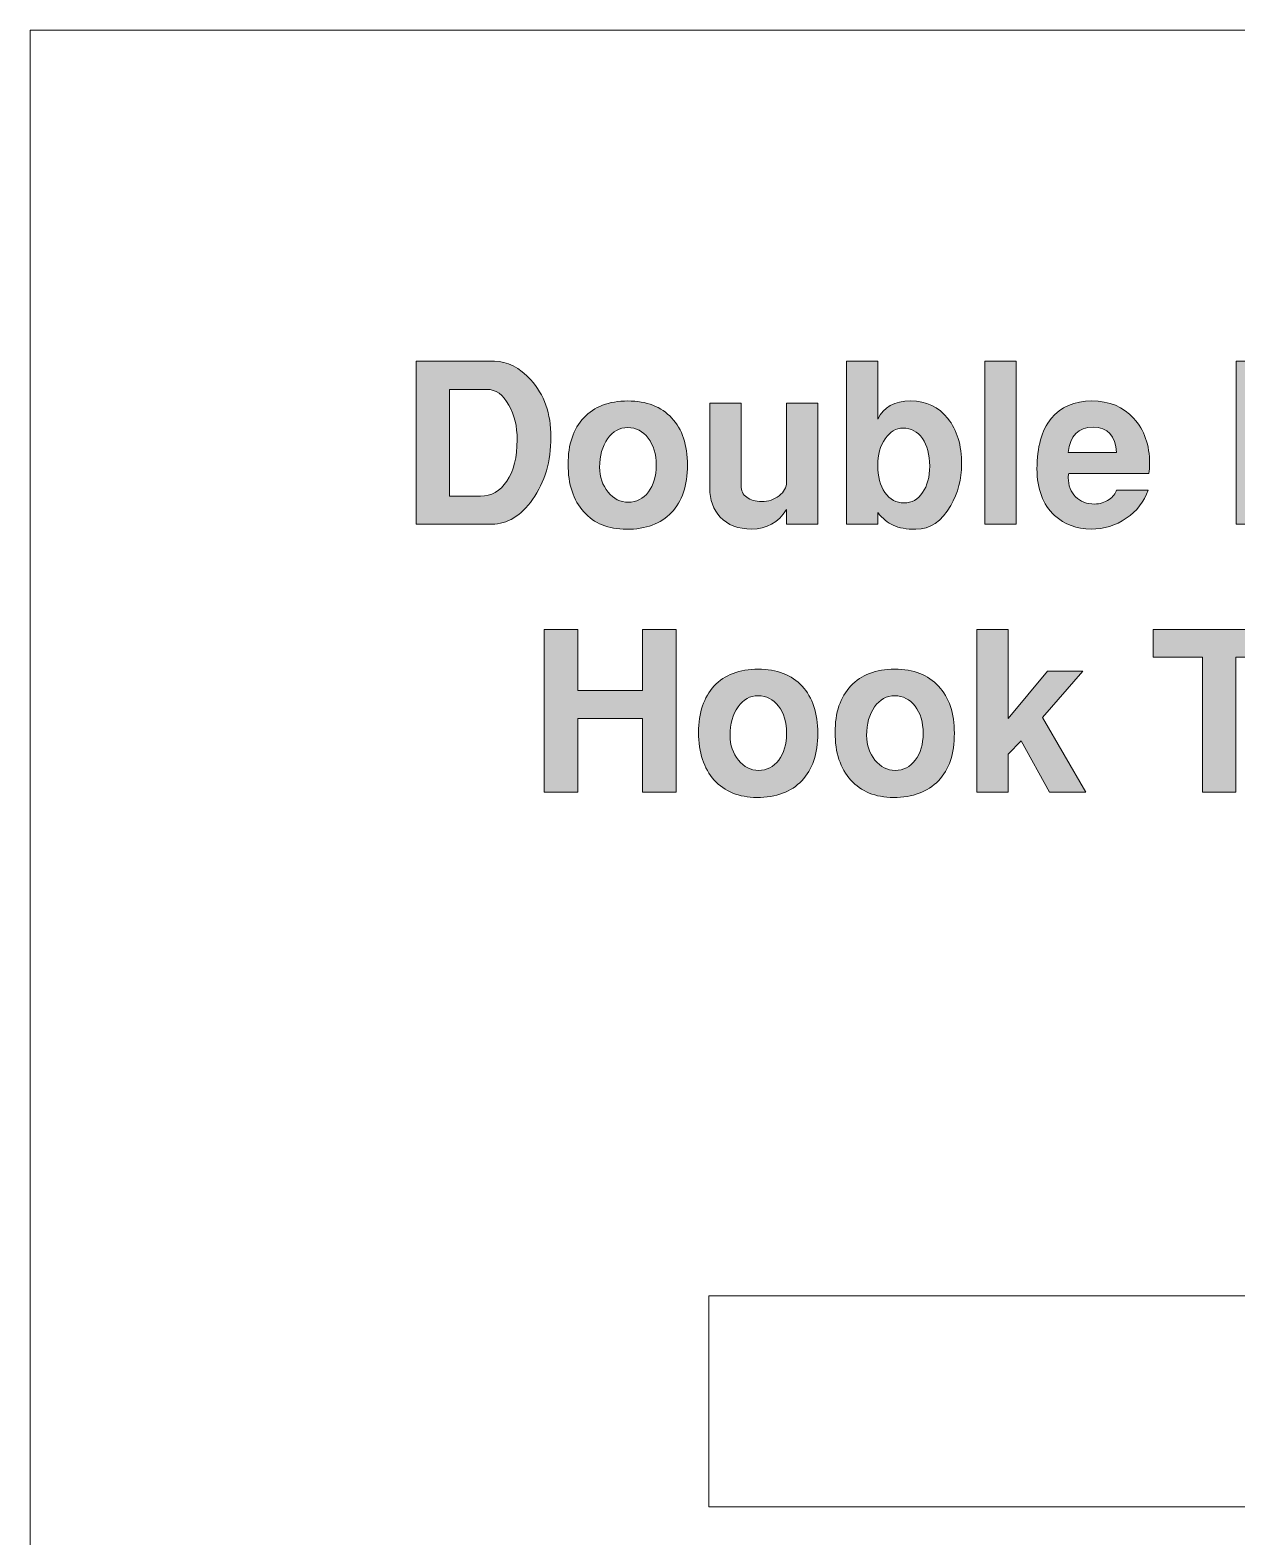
# Model space of a CAD drawing. Header units: inches. Extents: x 0.25 to 7.95, y -7.13 to -0.25.
# Drawn here: x 0.25 to 1.375, y -1.655 to -0.251 of the extents above; entities that cross this region are included whole.
import ezdxf

# ---------------------------------------------------------------- set-up
doc = ezdxf.new("R2010")
doc.units = ezdxf.units.IN
doc.header["$MEASUREMENT"] = 0
doc.layers.add('Layer 1', color=7, linetype='Continuous')

# ---------------------------------------------------------------- blocks, each defined once
blk = doc.blocks.new('block 9')
at = {"layer": 'Layer 1', "color": 7, "lineweight": 5, "true_color": 0xffffff}
for points in [[(0.2501, -3.0448), (0.2501, -0.2506)], [(0.2501, -0.2506), (2.5001, -0.2506)]]:
    blk.add_lwpolyline(points, dxfattribs=at)
blk = doc.blocks.new('block 8')
at = {"layer": 'Layer 1'}
blk.add_blockref('block 9', (0, 0), dxfattribs=at)
blk = doc.blocks.new('block 10')
at = {"layer": 'Layer 1', "color": 7, "lineweight": 5, "true_color": 0xffffff}
for points in [[(0.8829, -1.4305), (0.8829, -1.6273)], [(1.8672, -1.4305), (0.8829, -1.4305)], [(1.8672, -1.4305), (1.8672, -1.6273)], [(0.8829, -1.6273), (1.8672, -1.6273)]]:
    blk.add_lwpolyline(points, dxfattribs=at)
blk = doc.blocks.new('block 2')
at = {"layer": 'Layer 1'}
for name in ['block 8', 'block 10']:
    blk.add_blockref(name, (0, 0), dxfattribs=at)
blk = doc.blocks.new('block 29')
at = {"layer": 'Layer 1', "true_color": 0xed1f24}
h = blk.add_hatch(color=240, dxfattribs=at)
h.dxf.hatch_style = 2
edge = h.paths.add_edge_path()
edge.add_spline(control_points=[(0.7356, -0.6299), (0.7356, -0.6527), (0.7299, -0.672), (0.7185, -0.688), (0.7077, -0.7034), (0.695, -0.7111), (0.6806, -0.7111), (0.6806, -0.7111), (0.6098, -0.7111), (0.6098, -0.7111), (0.6098, -0.7111), (0.6098, -0.5593), (0.6098, -0.5593), (0.6098, -0.5593), (0.6829, -0.5593), (0.6829, -0.5593), (0.695, -0.5593), (0.7063, -0.565), (0.7168, -0.5766), (0.7293, -0.5903), (0.7356, -0.6081), (0.7356, -0.6299)], knot_values=[0, 0, 0, 0, 1, 1, 1, 2, 2, 2, 3, 3, 3, 4, 4, 4, 5, 5, 5, 6, 6, 6, 7, 7, 7, 7], degree=3, periodic=1)
edge = h.paths.add_edge_path()
edge.add_spline(control_points=[(0.7041, -0.6324), (0.7041, -0.62), (0.7016, -0.6093), (0.6964, -0.6001), (0.691, -0.5904), (0.6842, -0.5855), (0.676, -0.5855), (0.676, -0.5855), (0.641, -0.5855), (0.641, -0.5855), (0.641, -0.5855), (0.641, -0.6851), (0.641, -0.6851), (0.641, -0.6851), (0.6698, -0.6851), (0.6698, -0.6851), (0.6799, -0.6851), (0.6882, -0.6804), (0.6945, -0.671), (0.7009, -0.6617), (0.7041, -0.6488), (0.7041, -0.6324)], knot_values=[0, 0, 0, 0, 1, 1, 1, 2, 2, 2, 3, 3, 3, 4, 4, 4, 5, 5, 5, 6, 6, 6, 7, 7, 7, 7], degree=3, periodic=1)
h = blk.add_hatch(color=240, dxfattribs=at)
h.dxf.hatch_style = 2
edge = h.paths.add_edge_path()
edge.add_spline(control_points=[(1.1185, -0.6553), (1.1185, -0.6689), (1.1151, -0.6818), (1.1083, -0.6938), (1.1, -0.7086), (1.0891, -0.7159), (1.0758, -0.7159), (1.0672, -0.7159), (1.0601, -0.7147), (1.0545, -0.7122), (1.0497, -0.7098), (1.0449, -0.7059), (1.0402, -0.7003), (1.0402, -0.7003), (1.0402, -0.7111), (1.0402, -0.7111), (1.0402, -0.7111), (1.011, -0.7111), (1.011, -0.7111), (1.011, -0.7111), (1.011, -0.5593), (1.011, -0.5593), (1.011, -0.5593), (1.0402, -0.5593), (1.0402, -0.5593), (1.0402, -0.5593), (1.0402, -0.6132), (1.0402, -0.6132), (1.0456, -0.602), (1.0559, -0.5963), (1.071, -0.5963), (1.0856, -0.5963), (1.0971, -0.6018), (1.1057, -0.6126), (1.1142, -0.6234), (1.1185, -0.6377), (1.1185, -0.6553)], knot_values=[0, 0, 0, 0, 1, 1, 1, 2, 2, 2, 3, 3, 3, 4, 4, 4, 5, 5, 5, 6, 6, 6, 7, 7, 7, 8, 8, 8, 9, 9, 9, 10, 10, 10, 11, 11, 11, 12, 12, 12, 12], degree=3, periodic=1)
edge = h.paths.add_edge_path()
edge.add_spline(control_points=[(1.0887, -0.657), (1.0887, -0.6463), (1.0864, -0.6377), (1.0819, -0.6312), (1.0773, -0.6248), (1.0713, -0.6216), (1.0638, -0.6216), (1.0573, -0.6216), (1.0518, -0.6249), (1.0471, -0.6315), (1.0425, -0.6381), (1.0402, -0.6463), (1.0402, -0.6564), (1.0402, -0.6666), (1.0425, -0.675), (1.047, -0.6816), (1.0516, -0.6881), (1.0575, -0.6914), (1.0649, -0.6914), (1.0719, -0.6914), (1.0777, -0.6881), (1.0821, -0.6817), (1.0865, -0.6752), (1.0887, -0.667), (1.0887, -0.657)], knot_values=[0, 0, 0, 0, 1, 1, 1, 2, 2, 2, 3, 3, 3, 4, 4, 4, 5, 5, 5, 6, 6, 6, 7, 7, 7, 8, 8, 8, 8], degree=3, periodic=1)
h = blk.add_hatch(color=240, dxfattribs=at)
h.dxf.hatch_style = 2
h.paths.add_polyline_path([(1.1693, -0.7111), (1.1402, -0.7111), (1.1402, -0.5593), (1.1693, -0.5593)])
h = blk.add_hatch(color=240, dxfattribs=at)
h.dxf.hatch_style = 2
h.paths.add_polyline_path([(1.4783, -0.7111), (1.3743, -0.7111), (1.3743, -0.5593), (1.4056, -0.5593), (1.4056, -0.6851), (1.4783, -0.6851)])
h = blk.add_hatch(color=240, dxfattribs=at)
h.dxf.hatch_style = 2
edge = h.paths.add_edge_path()
edge.add_spline(control_points=[(0.8629, -0.6561), (0.8629, -0.6752), (0.8579, -0.6899), (0.848, -0.7003), (0.838, -0.7107), (0.8241, -0.7159), (0.806, -0.7159), (0.7892, -0.7159), (0.7759, -0.7105), (0.7662, -0.6997), (0.7565, -0.6888), (0.7516, -0.6741), (0.7516, -0.6553), (0.7516, -0.6368), (0.7565, -0.6224), (0.7662, -0.612), (0.7759, -0.6016), (0.7896, -0.5963), (0.8073, -0.5963), (0.8248, -0.5963), (0.8384, -0.6016), (0.8482, -0.6122), (0.858, -0.6227), (0.8629, -0.6374), (0.8629, -0.6561)], knot_values=[0, 0, 0, 0, 1, 1, 1, 2, 2, 2, 3, 3, 3, 4, 4, 4, 5, 5, 5, 6, 6, 6, 7, 7, 7, 8, 8, 8, 8], degree=3, periodic=1)
edge = h.paths.add_edge_path()
edge.add_spline(control_points=[(0.8337, -0.6562), (0.8337, -0.6459), (0.8312, -0.6374), (0.8262, -0.6309), (0.8212, -0.6244), (0.8149, -0.6211), (0.8073, -0.6211), (0.7996, -0.6211), (0.7933, -0.6246), (0.7884, -0.6315), (0.7835, -0.6385), (0.781, -0.6473), (0.781, -0.6581), (0.781, -0.6671), (0.7836, -0.6748), (0.7888, -0.6812), (0.794, -0.6875), (0.8003, -0.6907), (0.8077, -0.6907), (0.8153, -0.6907), (0.8216, -0.6875), (0.8264, -0.6811), (0.8313, -0.6746), (0.8337, -0.6664), (0.8337, -0.6562)], knot_values=[0, 0, 0, 0, 1, 1, 1, 2, 2, 2, 3, 3, 3, 4, 4, 4, 5, 5, 5, 6, 6, 6, 7, 7, 7, 8, 8, 8, 8], degree=3, periodic=1)
h = blk.add_hatch(color=240, dxfattribs=at)
h.dxf.hatch_style = 2
edge = h.paths.add_edge_path()
edge.add_spline(control_points=[(0.9843, -0.7111), (0.9843, -0.7111), (0.9552, -0.7111), (0.9552, -0.7111), (0.9552, -0.7111), (0.9552, -0.6976), (0.9552, -0.6976), (0.9475, -0.7097), (0.9367, -0.7157), (0.9227, -0.7157), (0.9102, -0.7157), (0.9004, -0.712), (0.8935, -0.7045), (0.887, -0.6975), (0.8837, -0.6886), (0.8837, -0.6776), (0.8837, -0.6776), (0.8837, -0.5982), (0.8837, -0.5982), (0.8837, -0.5982), (0.9129, -0.5982), (0.9129, -0.5982), (0.9129, -0.5982), (0.9129, -0.6753), (0.9129, -0.6753), (0.9129, -0.6799), (0.9146, -0.6835), (0.9181, -0.6861), (0.9216, -0.6888), (0.9262, -0.6901), (0.932, -0.6901), (0.9383, -0.6901), (0.9437, -0.6883), (0.9483, -0.6847), (0.9529, -0.6811), (0.9552, -0.6768), (0.9552, -0.672), (0.9552, -0.672), (0.9552, -0.5982), (0.9552, -0.5982), (0.9552, -0.5982), (0.9843, -0.5982), (0.9843, -0.5982), (0.9843, -0.5982), (0.9843, -0.7111), (0.9843, -0.7111)], knot_values=[0, 0, 0, 0, 1, 1, 1, 2, 2, 2, 3, 3, 3, 4, 4, 4, 5, 5, 5, 6, 6, 6, 7, 7, 7, 8, 8, 8, 9, 9, 9, 10, 10, 10, 11, 11, 11, 12, 12, 12, 13, 13, 13, 14, 14, 14, 15, 15, 15, 15], degree=3, periodic=1)
h = blk.add_hatch(color=240, dxfattribs=at)
h.dxf.hatch_style = 2
edge = h.paths.add_edge_path()
edge.add_spline(control_points=[(1.2937, -0.6549), (1.2937, -0.6582), (1.2935, -0.6612), (1.2931, -0.6639), (1.2931, -0.6639), (1.2183, -0.6639), (1.2183, -0.6639), (1.218, -0.6647), (1.2179, -0.666), (1.2179, -0.6678), (1.2179, -0.6752), (1.2201, -0.6811), (1.2247, -0.6856), (1.2292, -0.6901), (1.2351, -0.6924), (1.2424, -0.6924), (1.2473, -0.6924), (1.2517, -0.691), (1.2559, -0.6882), (1.2596, -0.6856), (1.2619, -0.6826), (1.2629, -0.6793), (1.2629, -0.6793), (1.2925, -0.6793), (1.2925, -0.6793), (1.2886, -0.6902), (1.2817, -0.6991), (1.2719, -0.7057), (1.2621, -0.7124), (1.2512, -0.7157), (1.2391, -0.7157), (1.2257, -0.7157), (1.2143, -0.7115), (1.2052, -0.703), (1.1942, -0.6929), (1.1887, -0.6784), (1.1887, -0.6595), (1.1887, -0.6392), (1.1931, -0.6236), (1.2019, -0.6127), (1.2108, -0.6018), (1.2234, -0.5963), (1.24, -0.5963), (1.2561, -0.5963), (1.2691, -0.6017), (1.2789, -0.6125), (1.2888, -0.6233), (1.2937, -0.6374), (1.2937, -0.6549)], knot_values=[0, 0, 0, 0, 1, 1, 1, 2, 2, 2, 3, 3, 3, 4, 4, 4, 5, 5, 5, 6, 6, 6, 7, 7, 7, 8, 8, 8, 9, 9, 9, 10, 10, 10, 11, 11, 11, 12, 12, 12, 13, 13, 13, 14, 14, 14, 15, 15, 15, 16, 16, 16, 16], degree=3, periodic=1)
edge = h.paths.add_edge_path()
edge.add_spline(control_points=[(1.2629, -0.6443), (1.262, -0.6286), (1.2547, -0.6207), (1.241, -0.6207), (1.2271, -0.6207), (1.2194, -0.6286), (1.2179, -0.6443), (1.2179, -0.6443), (1.2629, -0.6443), (1.2629, -0.6443)], knot_values=[0, 0, 0, 0, 1, 1, 1, 2, 2, 2, 3, 3, 3, 3], degree=3, periodic=1)
h = blk.add_hatch(color=240, dxfattribs=at)
h.dxf.hatch_style = 2
h.paths.add_polyline_path([(0.8522, -0.9611), (0.8209, -0.9611), (0.8209, -0.8924), (0.7607, -0.8924), (0.7607, -0.9611), (0.7294, -0.9611), (0.7294, -0.8093), (0.7607, -0.8093), (0.7607, -0.8663), (0.8209, -0.8663), (0.8209, -0.8093), (0.8522, -0.8093)])
h = blk.add_hatch(color=240, dxfattribs=at)
h.dxf.hatch_style = 2
h.paths.add_polyline_path([(1.2344, -0.9611), (1.2003, -0.9611), (1.174, -0.913), (1.1617, -0.9257), (1.1617, -0.9611), (1.1326, -0.9611), (1.1326, -0.8093), (1.1617, -0.8093), (1.1617, -0.8922), (1.1986, -0.8482), (1.2315, -0.8482), (1.1938, -0.8915)])
h = blk.add_hatch(color=240, dxfattribs=at)
h.dxf.hatch_style = 2
h.paths.add_polyline_path([(1.4186, -0.8353), (1.3742, -0.8353), (1.3742, -0.9611), (1.343, -0.9611), (1.343, -0.8353), (1.2969, -0.8353), (1.2969, -0.8093), (1.4186, -0.8093)])
h = blk.add_hatch(color=240, dxfattribs=at)
h.dxf.hatch_style = 2
edge = h.paths.add_edge_path()
edge.add_spline(control_points=[(0.9844, -0.9061), (0.9844, -0.9252), (0.9795, -0.9399), (0.9695, -0.9503), (0.9596, -0.9607), (0.9456, -0.9659), (0.9276, -0.9659), (0.9108, -0.9659), (0.8975, -0.9605), (0.8878, -0.9497), (0.8781, -0.9388), (0.8732, -0.9241), (0.8732, -0.9053), (0.8732, -0.8868), (0.8781, -0.8724), (0.8878, -0.862), (0.8975, -0.8516), (0.9112, -0.8463), (0.9288, -0.8463), (0.9463, -0.8463), (0.96, -0.8516), (0.9698, -0.8622), (0.9795, -0.8727), (0.9844, -0.8874), (0.9844, -0.9061)], knot_values=[0, 0, 0, 0, 1, 1, 1, 2, 2, 2, 3, 3, 3, 4, 4, 4, 5, 5, 5, 6, 6, 6, 7, 7, 7, 8, 8, 8, 8], degree=3, periodic=1)
edge = h.paths.add_edge_path()
edge.add_spline(control_points=[(0.9553, -0.9062), (0.9553, -0.8959), (0.9528, -0.8874), (0.9478, -0.8809), (0.9428, -0.8744), (0.9364, -0.8711), (0.9288, -0.8711), (0.9212, -0.8711), (0.9149, -0.8746), (0.91, -0.8815), (0.905, -0.8885), (0.9026, -0.8973), (0.9026, -0.9081), (0.9026, -0.9171), (0.9052, -0.9248), (0.9104, -0.9312), (0.9156, -0.9375), (0.9219, -0.9407), (0.9292, -0.9407), (0.9369, -0.9407), (0.9431, -0.9375), (0.948, -0.9311), (0.9528, -0.9246), (0.9553, -0.9164), (0.9553, -0.9062)], knot_values=[0, 0, 0, 0, 1, 1, 1, 2, 2, 2, 3, 3, 3, 4, 4, 4, 5, 5, 5, 6, 6, 6, 7, 7, 7, 8, 8, 8, 8], degree=3, periodic=1)
h = blk.add_hatch(color=240, dxfattribs=at)
h.dxf.hatch_style = 2
edge = h.paths.add_edge_path()
edge.add_spline(control_points=[(1.1117, -0.9061), (1.1117, -0.9252), (1.1068, -0.9399), (1.0968, -0.9503), (1.0869, -0.9607), (1.0729, -0.9659), (1.0549, -0.9659), (1.0381, -0.9659), (1.0248, -0.9605), (1.0151, -0.9497), (1.0053, -0.9388), (1.0005, -0.9241), (1.0005, -0.9053), (1.0005, -0.8868), (1.0053, -0.8724), (1.0151, -0.862), (1.0248, -0.8516), (1.0385, -0.8463), (1.0561, -0.8463), (1.0736, -0.8463), (1.0873, -0.8516), (1.097, -0.8622), (1.1068, -0.8727), (1.1117, -0.8874), (1.1117, -0.9061)], knot_values=[0, 0, 0, 0, 1, 1, 1, 2, 2, 2, 3, 3, 3, 4, 4, 4, 5, 5, 5, 6, 6, 6, 7, 7, 7, 8, 8, 8, 8], degree=3, periodic=1)
edge = h.paths.add_edge_path()
edge.add_spline(control_points=[(1.0826, -0.9062), (1.0826, -0.8959), (1.0801, -0.8874), (1.0751, -0.8809), (1.0701, -0.8744), (1.0637, -0.8711), (1.0561, -0.8711), (1.0485, -0.8711), (1.0422, -0.8746), (1.0373, -0.8815), (1.0323, -0.8885), (1.0299, -0.8973), (1.0299, -0.9081), (1.0299, -0.9171), (1.0325, -0.9248), (1.0377, -0.9312), (1.0429, -0.9375), (1.0492, -0.9407), (1.0565, -0.9407), (1.0642, -0.9407), (1.0704, -0.9375), (1.0753, -0.9311), (1.0801, -0.9246), (1.0826, -0.9164), (1.0826, -0.9062)], knot_values=[0, 0, 0, 0, 1, 1, 1, 2, 2, 2, 3, 3, 3, 4, 4, 4, 5, 5, 5, 6, 6, 6, 7, 7, 7, 8, 8, 8, 8], degree=3, periodic=1)
at = {"layer": 'Layer 1', "lineweight": 0}
for points in [[(1.1693, -0.7111), (1.1402, -0.7111), (1.1402, -0.5593), (1.1693, -0.5593), (1.1693, -0.7111)], [(1.4783, -0.7111), (1.3743, -0.7111), (1.3743, -0.5593), (1.4056, -0.5593), (1.4056, -0.6851), (1.4783, -0.6851), (1.4783, -0.7111)], [(0.8522, -0.9611), (0.8209, -0.9611), (0.8209, -0.8924), (0.7607, -0.8924), (0.7607, -0.9611), (0.7294, -0.9611), (0.7294, -0.8093), (0.7607, -0.8093), (0.7607, -0.8663), (0.8209, -0.8663), (0.8209, -0.8093), (0.8522, -0.8093), (0.8522, -0.9611)], [(1.2344, -0.9611), (1.2003, -0.9611), (1.174, -0.913), (1.1617, -0.9257), (1.1617, -0.9611), (1.1326, -0.9611), (1.1326, -0.8093), (1.1617, -0.8093), (1.1617, -0.8922), (1.1986, -0.8482), (1.2315, -0.8482), (1.1938, -0.8915), (1.2344, -0.9611)], [(1.4186, -0.8353), (1.3742, -0.8353), (1.3742, -0.9611), (1.343, -0.9611), (1.343, -0.8353), (1.2969, -0.8353), (1.2969, -0.8093), (1.4186, -0.8093), (1.4186, -0.8353)]]:
    blk.add_lwpolyline(points, dxfattribs=at)
for points, knots in [([(0.7356, -0.6299), (0.7356, -0.6527), (0.7299, -0.672), (0.7185, -0.688), (0.7077, -0.7034), (0.695, -0.7111), (0.6806, -0.7111), (0.6806, -0.7111), (0.6098, -0.7111), (0.6098, -0.7111), (0.6098, -0.7111), (0.6098, -0.5593), (0.6098, -0.5593), (0.6098, -0.5593), (0.6829, -0.5593), (0.6829, -0.5593), (0.695, -0.5593), (0.7063, -0.565), (0.7168, -0.5766), (0.7293, -0.5903), (0.7356, -0.6081), (0.7356, -0.6299)], [0, 0, 0, 0, 1, 1, 1, 2, 2, 2, 3, 3, 3, 4, 4, 4, 5, 5, 5, 6, 6, 6, 7, 7, 7, 7]), ([(1.1185, -0.6553), (1.1185, -0.6689), (1.1151, -0.6818), (1.1083, -0.6938), (1.1, -0.7086), (1.0891, -0.7159), (1.0758, -0.7159), (1.0672, -0.7159), (1.0601, -0.7147), (1.0545, -0.7122), (1.0497, -0.7098), (1.0449, -0.7059), (1.0402, -0.7003), (1.0402, -0.7003), (1.0402, -0.7111), (1.0402, -0.7111), (1.0402, -0.7111), (1.011, -0.7111), (1.011, -0.7111), (1.011, -0.7111), (1.011, -0.5593), (1.011, -0.5593), (1.011, -0.5593), (1.0402, -0.5593), (1.0402, -0.5593), (1.0402, -0.5593), (1.0402, -0.6132), (1.0402, -0.6132), (1.0456, -0.602), (1.0559, -0.5963), (1.071, -0.5963), (1.0856, -0.5963), (1.0971, -0.6018), (1.1057, -0.6126), (1.1142, -0.6234), (1.1185, -0.6377), (1.1185, -0.6553)], [0, 0, 0, 0, 1, 1, 1, 2, 2, 2, 3, 3, 3, 4, 4, 4, 5, 5, 5, 6, 6, 6, 7, 7, 7, 8, 8, 8, 9, 9, 9, 10, 10, 10, 11, 11, 11, 12, 12, 12, 12]), ([(0.7041, -0.6324), (0.7041, -0.62), (0.7016, -0.6093), (0.6964, -0.6001), (0.691, -0.5904), (0.6842, -0.5855), (0.676, -0.5855), (0.676, -0.5855), (0.641, -0.5855), (0.641, -0.5855), (0.641, -0.5855), (0.641, -0.6851), (0.641, -0.6851), (0.641, -0.6851), (0.6698, -0.6851), (0.6698, -0.6851), (0.6799, -0.6851), (0.6882, -0.6804), (0.6945, -0.671), (0.7009, -0.6617), (0.7041, -0.6488), (0.7041, -0.6324)], [0, 0, 0, 0, 1, 1, 1, 2, 2, 2, 3, 3, 3, 4, 4, 4, 5, 5, 5, 6, 6, 6, 7, 7, 7, 7]), ([(0.8629, -0.6561), (0.8629, -0.6752), (0.8579, -0.6899), (0.848, -0.7003), (0.838, -0.7107), (0.8241, -0.7159), (0.806, -0.7159), (0.7892, -0.7159), (0.7759, -0.7105), (0.7662, -0.6997), (0.7565, -0.6888), (0.7516, -0.6741), (0.7516, -0.6553), (0.7516, -0.6368), (0.7565, -0.6224), (0.7662, -0.612), (0.7759, -0.6016), (0.7896, -0.5963), (0.8073, -0.5963), (0.8248, -0.5963), (0.8384, -0.6016), (0.8482, -0.6122), (0.858, -0.6227), (0.8629, -0.6374), (0.8629, -0.6561)], [0, 0, 0, 0, 1, 1, 1, 2, 2, 2, 3, 3, 3, 4, 4, 4, 5, 5, 5, 6, 6, 6, 7, 7, 7, 8, 8, 8, 8]), ([(0.9843, -0.7111), (0.9843, -0.7111), (0.9552, -0.7111), (0.9552, -0.7111), (0.9552, -0.7111), (0.9552, -0.6976), (0.9552, -0.6976), (0.9475, -0.7097), (0.9367, -0.7157), (0.9227, -0.7157), (0.9102, -0.7157), (0.9004, -0.712), (0.8935, -0.7045), (0.887, -0.6975), (0.8837, -0.6886), (0.8837, -0.6776), (0.8837, -0.6776), (0.8837, -0.5982), (0.8837, -0.5982), (0.8837, -0.5982), (0.9129, -0.5982), (0.9129, -0.5982), (0.9129, -0.5982), (0.9129, -0.6753), (0.9129, -0.6753), (0.9129, -0.6799), (0.9146, -0.6835), (0.9181, -0.6861), (0.9216, -0.6888), (0.9262, -0.6901), (0.932, -0.6901), (0.9383, -0.6901), (0.9437, -0.6883), (0.9483, -0.6847), (0.9529, -0.6811), (0.9552, -0.6768), (0.9552, -0.672), (0.9552, -0.672), (0.9552, -0.5982), (0.9552, -0.5982), (0.9552, -0.5982), (0.9843, -0.5982), (0.9843, -0.5982), (0.9843, -0.5982), (0.9843, -0.7111), (0.9843, -0.7111)], [0, 0, 0, 0, 1, 1, 1, 2, 2, 2, 3, 3, 3, 4, 4, 4, 5, 5, 5, 6, 6, 6, 7, 7, 7, 8, 8, 8, 9, 9, 9, 10, 10, 10, 11, 11, 11, 12, 12, 12, 13, 13, 13, 14, 14, 14, 15, 15, 15, 15]), ([(1.2937, -0.6549), (1.2937, -0.6582), (1.2935, -0.6612), (1.2931, -0.6639), (1.2931, -0.6639), (1.2183, -0.6639), (1.2183, -0.6639), (1.218, -0.6647), (1.2179, -0.666), (1.2179, -0.6678), (1.2179, -0.6752), (1.2201, -0.6811), (1.2247, -0.6856), (1.2292, -0.6901), (1.2351, -0.6924), (1.2424, -0.6924), (1.2473, -0.6924), (1.2517, -0.691), (1.2559, -0.6882), (1.2596, -0.6856), (1.2619, -0.6826), (1.2629, -0.6793), (1.2629, -0.6793), (1.2925, -0.6793), (1.2925, -0.6793), (1.2886, -0.6902), (1.2817, -0.6991), (1.2719, -0.7057), (1.2621, -0.7124), (1.2512, -0.7157), (1.2391, -0.7157), (1.2257, -0.7157), (1.2143, -0.7115), (1.2052, -0.703), (1.1942, -0.6929), (1.1887, -0.6784), (1.1887, -0.6595), (1.1887, -0.6392), (1.1931, -0.6236), (1.2019, -0.6127), (1.2108, -0.6018), (1.2234, -0.5963), (1.24, -0.5963), (1.2561, -0.5963), (1.2691, -0.6017), (1.2789, -0.6125), (1.2888, -0.6233), (1.2937, -0.6374), (1.2937, -0.6549)], [0, 0, 0, 0, 1, 1, 1, 2, 2, 2, 3, 3, 3, 4, 4, 4, 5, 5, 5, 6, 6, 6, 7, 7, 7, 8, 8, 8, 9, 9, 9, 10, 10, 10, 11, 11, 11, 12, 12, 12, 13, 13, 13, 14, 14, 14, 15, 15, 15, 16, 16, 16, 16]), ([(0.8337, -0.6562), (0.8337, -0.6459), (0.8312, -0.6374), (0.8262, -0.6309), (0.8212, -0.6244), (0.8149, -0.6211), (0.8073, -0.6211), (0.7996, -0.6211), (0.7933, -0.6246), (0.7884, -0.6315), (0.7835, -0.6385), (0.781, -0.6473), (0.781, -0.6581), (0.781, -0.6671), (0.7836, -0.6748), (0.7888, -0.6812), (0.794, -0.6875), (0.8003, -0.6907), (0.8077, -0.6907), (0.8153, -0.6907), (0.8216, -0.6875), (0.8264, -0.6811), (0.8313, -0.6746), (0.8337, -0.6664), (0.8337, -0.6562)], [0, 0, 0, 0, 1, 1, 1, 2, 2, 2, 3, 3, 3, 4, 4, 4, 5, 5, 5, 6, 6, 6, 7, 7, 7, 8, 8, 8, 8]), ([(1.0887, -0.657), (1.0887, -0.6463), (1.0864, -0.6377), (1.0819, -0.6312), (1.0773, -0.6248), (1.0713, -0.6216), (1.0638, -0.6216), (1.0573, -0.6216), (1.0518, -0.6249), (1.0471, -0.6315), (1.0425, -0.6381), (1.0402, -0.6463), (1.0402, -0.6564), (1.0402, -0.6666), (1.0425, -0.675), (1.047, -0.6816), (1.0516, -0.6881), (1.0575, -0.6914), (1.0649, -0.6914), (1.0719, -0.6914), (1.0777, -0.6881), (1.0821, -0.6817), (1.0865, -0.6752), (1.0887, -0.667), (1.0887, -0.657)], [0, 0, 0, 0, 1, 1, 1, 2, 2, 2, 3, 3, 3, 4, 4, 4, 5, 5, 5, 6, 6, 6, 7, 7, 7, 8, 8, 8, 8]), ([(1.2629, -0.6443), (1.262, -0.6286), (1.2547, -0.6207), (1.241, -0.6207), (1.2271, -0.6207), (1.2194, -0.6286), (1.2179, -0.6443), (1.2179, -0.6443), (1.2629, -0.6443), (1.2629, -0.6443)], [0, 0, 0, 0, 1, 1, 1, 2, 2, 2, 3, 3, 3, 3]), ([(0.9844, -0.9061), (0.9844, -0.9252), (0.9795, -0.9399), (0.9695, -0.9503), (0.9596, -0.9607), (0.9456, -0.9659), (0.9276, -0.9659), (0.9108, -0.9659), (0.8975, -0.9605), (0.8878, -0.9497), (0.8781, -0.9388), (0.8732, -0.9241), (0.8732, -0.9053), (0.8732, -0.8868), (0.8781, -0.8724), (0.8878, -0.862), (0.8975, -0.8516), (0.9112, -0.8463), (0.9288, -0.8463), (0.9463, -0.8463), (0.96, -0.8516), (0.9698, -0.8622), (0.9795, -0.8727), (0.9844, -0.8874), (0.9844, -0.9061)], [0, 0, 0, 0, 1, 1, 1, 2, 2, 2, 3, 3, 3, 4, 4, 4, 5, 5, 5, 6, 6, 6, 7, 7, 7, 8, 8, 8, 8]), ([(1.1117, -0.9061), (1.1117, -0.9252), (1.1068, -0.9399), (1.0968, -0.9503), (1.0869, -0.9607), (1.0729, -0.9659), (1.0549, -0.9659), (1.0381, -0.9659), (1.0248, -0.9605), (1.0151, -0.9497), (1.0053, -0.9388), (1.0005, -0.9241), (1.0005, -0.9053), (1.0005, -0.8868), (1.0053, -0.8724), (1.0151, -0.862), (1.0248, -0.8516), (1.0385, -0.8463), (1.0561, -0.8463), (1.0736, -0.8463), (1.0873, -0.8516), (1.097, -0.8622), (1.1068, -0.8727), (1.1117, -0.8874), (1.1117, -0.9061)], [0, 0, 0, 0, 1, 1, 1, 2, 2, 2, 3, 3, 3, 4, 4, 4, 5, 5, 5, 6, 6, 6, 7, 7, 7, 8, 8, 8, 8]), ([(0.9553, -0.9062), (0.9553, -0.8959), (0.9528, -0.8874), (0.9478, -0.8809), (0.9428, -0.8744), (0.9364, -0.8711), (0.9288, -0.8711), (0.9212, -0.8711), (0.9149, -0.8746), (0.91, -0.8815), (0.905, -0.8885), (0.9026, -0.8973), (0.9026, -0.9081), (0.9026, -0.9171), (0.9052, -0.9248), (0.9104, -0.9312), (0.9156, -0.9375), (0.9219, -0.9407), (0.9292, -0.9407), (0.9369, -0.9407), (0.9431, -0.9375), (0.948, -0.9311), (0.9528, -0.9246), (0.9553, -0.9164), (0.9553, -0.9062)], [0, 0, 0, 0, 1, 1, 1, 2, 2, 2, 3, 3, 3, 4, 4, 4, 5, 5, 5, 6, 6, 6, 7, 7, 7, 8, 8, 8, 8]), ([(1.0826, -0.9062), (1.0826, -0.8959), (1.0801, -0.8874), (1.0751, -0.8809), (1.0701, -0.8744), (1.0637, -0.8711), (1.0561, -0.8711), (1.0485, -0.8711), (1.0422, -0.8746), (1.0373, -0.8815), (1.0323, -0.8885), (1.0299, -0.8973), (1.0299, -0.9081), (1.0299, -0.9171), (1.0325, -0.9248), (1.0377, -0.9312), (1.0429, -0.9375), (1.0492, -0.9407), (1.0565, -0.9407), (1.0642, -0.9407), (1.0704, -0.9375), (1.0753, -0.9311), (1.0801, -0.9246), (1.0826, -0.9164), (1.0826, -0.9062)], [0, 0, 0, 0, 1, 1, 1, 2, 2, 2, 3, 3, 3, 4, 4, 4, 5, 5, 5, 6, 6, 6, 7, 7, 7, 8, 8, 8, 8])]:
    blk.add_open_spline(points, degree=3, knots=knots, dxfattribs=at)

msp = doc.modelspace()

# ---------------------------------------------------------------- block references
at = {"layer": 'Layer 1'}
for name in ['block 2', 'block 29']:
    msp.add_blockref(name, (0, 0), dxfattribs=at)

doc.saveas('drawing.dxf')
